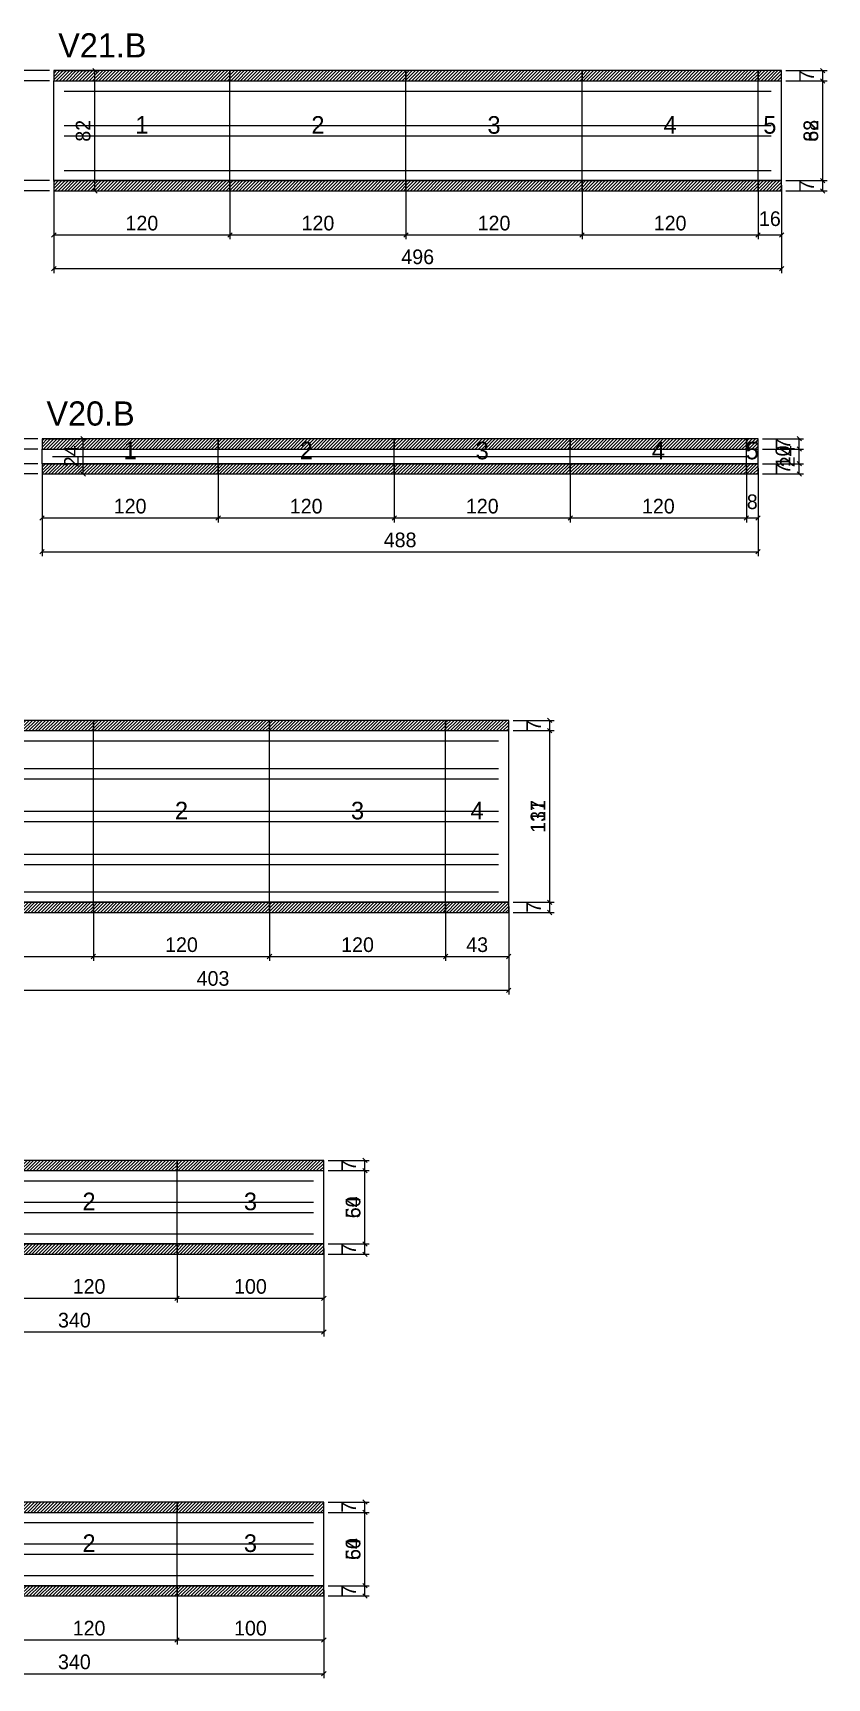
# Model space of a CAD drawing. Extents: x -10500 to 3070, y -7991 to 1250.
# Drawn here: x 765 to 1306, y -5634 to -4512 of the extents above; entities that cross this region are included whole.
import ezdxf
from ezdxf.enums import TextEntityAlignment as Align

# ---------------------------------------------------------------- set-up
doc = ezdxf.new("R2010")
doc.units = 0
for name, color, linetype in [('5', 5, 'Continuous'), ('COTA', 241, 'Continuous'), ('NOMENCLATURA', 7, 'Continuous'), ('Painéis', 200, 'Continuous'), ('SARR_2.2x7', 40, 'Continuous'), ('SCO-___-LAJ', 224, 'Continuous')]:
    doc.layers.add(name, color=color, linetype=linetype)
doc.dimstyles.new('PAINEL', dxfattribs={"dimtxt": 10, "dimasz": 3, "dimexe": 3, "dimexo": 3, "dimgap": 3, "dimtad": 1, "dimblk": 'OBLIQUE', "dimblk1": 'OBLIQUE', "dimcen": 2.5, "dimclrd": 4, "dimclre": 4, "dimclrt": 240, "dimazin": 3, "dimtfac": 1, "dimtmove": 0, "dimatfit": 3})

# ---------------------------------------------------------------- blocks, each defined once
blk = doc.blocks.new('_OBLIQUE')
at = {"color": 0, "linetype": 'BYBLOCK'}
blk.add_line((-0.5, -0.5), (0.5, 0.5), dxfattribs=at)

msp = doc.modelspace()

# ---------------------------------------------------------------- hatches: boundary and pattern name
at = {"layer": 'COTA'}
h = msp.add_hatch(dxfattribs=at)
h.set_pattern_fill('ANSI31', scale=0.5)
h.paths.add_polyline_path([(779, -4544.7), (899, -4544.7), (899, -4537.7), (779, -4537.7)])
h = msp.add_hatch(dxfattribs=at)
h.set_pattern_fill('ANSI31', scale=0.5)
h.paths.add_polyline_path([(899, -4544.7), (1019, -4544.7), (1019, -4537.7), (899, -4537.7)])
h = msp.add_hatch(dxfattribs=at)
h.set_pattern_fill('ANSI31', scale=0.5)
h.paths.add_polyline_path([(1019, -4544.7), (1139, -4544.7), (1139, -4537.7), (1019, -4537.7)])
h = msp.add_hatch(dxfattribs=at)
h.set_pattern_fill('ANSI31', scale=0.5)
h.paths.add_polyline_path([(1139, -4544.7), (1259, -4544.7), (1259, -4537.7), (1139, -4537.7)])
h = msp.add_hatch(dxfattribs=at)
h.set_pattern_fill('ANSI31', scale=0.5)
h.paths.add_polyline_path([(1259, -4544.7), (1275, -4544.7), (1275, -4537.7), (1259, -4537.7)])
h = msp.add_hatch(dxfattribs=at)
h.set_pattern_fill('ANSI31', scale=0.5)
h.paths.add_polyline_path([(779, -4619.7), (899, -4619.7), (899, -4612.7), (779, -4612.7)])
h = msp.add_hatch(dxfattribs=at)
h.set_pattern_fill('ANSI31', scale=0.5)
h.paths.add_polyline_path([(899, -4619.7), (1019, -4619.7), (1019, -4612.7), (899, -4612.7)])
h = msp.add_hatch(dxfattribs=at)
h.set_pattern_fill('ANSI31', scale=0.5)
h.paths.add_polyline_path([(1019, -4619.7), (1139, -4619.7), (1139, -4612.7), (1019, -4612.7)])
h = msp.add_hatch(dxfattribs=at)
h.set_pattern_fill('ANSI31', scale=0.5)
h.paths.add_polyline_path([(1139, -4619.7), (1259, -4619.7), (1259, -4612.7), (1139, -4612.7)])
h = msp.add_hatch(dxfattribs=at)
h.set_pattern_fill('ANSI31', scale=0.5)
h.paths.add_polyline_path([(1259, -4619.7), (1275, -4619.7), (1275, -4612.7), (1259, -4612.7)])
h = msp.add_hatch(dxfattribs=at)
h.set_pattern_fill('ANSI31', scale=0.5)
h.paths.add_polyline_path([(771, -4795.7), (891, -4795.7), (891, -4788.7), (771, -4788.7)])
h = msp.add_hatch(dxfattribs=at)
h.set_pattern_fill('ANSI31', scale=0.5)
h.paths.add_polyline_path([(891, -4795.7), (1011, -4795.7), (1011, -4788.7), (891, -4788.7)])
h = msp.add_hatch(dxfattribs=at)
h.set_pattern_fill('ANSI31', scale=0.5)
h.paths.add_polyline_path([(1011, -4795.7), (1131, -4795.7), (1131, -4788.7), (1011, -4788.7)])
h = msp.add_hatch(dxfattribs=at)
h.set_pattern_fill('ANSI31', scale=0.5)
h.paths.add_polyline_path([(1131, -4795.7), (1251, -4795.7), (1251, -4788.7), (1131, -4788.7)])
h = msp.add_hatch(dxfattribs=at)
h.set_pattern_fill('ANSI31', scale=0.5)
h.paths.add_polyline_path([(1251, -4795.7), (1259, -4795.7), (1259, -4788.7), (1251, -4788.7)])
h = msp.add_hatch(dxfattribs=at)
h.set_pattern_fill('ANSI31', scale=0.5)
h.paths.add_polyline_path([(771, -4812.7), (891, -4812.7), (891, -4805.7), (771, -4805.7)])
h = msp.add_hatch(dxfattribs=at)
h.set_pattern_fill('ANSI31', scale=0.5)
h.paths.add_polyline_path([(891, -4812.7), (1011, -4812.7), (1011, -4805.7), (891, -4805.7)])
h = msp.add_hatch(dxfattribs=at)
h.set_pattern_fill('ANSI31', scale=0.5)
h.paths.add_polyline_path([(1011, -4812.7), (1131, -4812.7), (1131, -4805.7), (1011, -4805.7)])
h = msp.add_hatch(dxfattribs=at)
h.set_pattern_fill('ANSI31', scale=0.5)
h.paths.add_polyline_path([(1131, -4812.7), (1251, -4812.7), (1251, -4805.7), (1131, -4805.7)])
h = msp.add_hatch(dxfattribs=at)
h.set_pattern_fill('ANSI31', scale=0.5)
h.paths.add_polyline_path([(1251, -4812.7), (1259, -4812.7), (1259, -4805.7), (1251, -4805.7)])
h = msp.add_hatch(dxfattribs=at)
h.set_pattern_fill('ANSI31', scale=0.5)
h.paths.add_polyline_path([(686, -4987.7), (806, -4987.7), (806, -4980.7), (686, -4980.7)])
h = msp.add_hatch(dxfattribs=at)
h.set_pattern_fill('ANSI31', scale=0.5)
h.paths.add_polyline_path([(806, -4987.7), (926, -4987.7), (926, -4980.7), (806, -4980.7)])
h = msp.add_hatch(dxfattribs=at)
h.set_pattern_fill('ANSI31', scale=0.5)
h.paths.add_polyline_path([(926, -4987.7), (1046, -4987.7), (1046, -4980.7), (926, -4980.7)])
h = msp.add_hatch(dxfattribs=at)
h.set_pattern_fill('ANSI31', scale=0.5)
h.paths.add_polyline_path([(1046, -4987.7), (1089, -4987.7), (1089, -4980.7), (1046, -4980.7)])
h = msp.add_hatch(dxfattribs=at)
h.set_pattern_fill('ANSI31', scale=0.5)
h.paths.add_polyline_path([(686, -5111.7), (806, -5111.7), (806, -5104.7), (686, -5104.7)])
h = msp.add_hatch(dxfattribs=at)
h.set_pattern_fill('ANSI31', scale=0.5)
h.paths.add_polyline_path([(806, -5111.7), (926, -5111.7), (926, -5104.7), (806, -5104.7)])
h = msp.add_hatch(dxfattribs=at)
h.set_pattern_fill('ANSI31', scale=0.5)
h.paths.add_polyline_path([(926, -5111.7), (1046, -5111.7), (1046, -5104.7), (926, -5104.7)])
h = msp.add_hatch(dxfattribs=at)
h.set_pattern_fill('ANSI31', scale=0.5)
h.paths.add_polyline_path([(1046, -5111.7), (1089, -5111.7), (1089, -5104.7), (1046, -5104.7)])
h = msp.add_hatch(dxfattribs=at)
h.set_pattern_fill('ANSI31', scale=0.5)
h.paths.add_polyline_path([(743, -5287.7), (863, -5287.7), (863, -5280.7), (743, -5280.7)])
h = msp.add_hatch(dxfattribs=at)
h.set_pattern_fill('ANSI31', scale=0.5)
h.paths.add_polyline_path([(863, -5287.7), (963, -5287.7), (963, -5280.7), (863, -5280.7)])
h = msp.add_hatch(dxfattribs=at)
h.set_pattern_fill('ANSI31', scale=0.5)
h.paths.add_polyline_path([(743, -5344.7), (863, -5344.7), (863, -5337.7), (743, -5337.7)])
h = msp.add_hatch(dxfattribs=at)
h.set_pattern_fill('ANSI31', scale=0.5)
h.paths.add_polyline_path([(863, -5344.7), (963, -5344.7), (963, -5337.7), (863, -5337.7)])
h = msp.add_hatch(dxfattribs=at)
h.set_pattern_fill('ANSI31', scale=0.5)
h.paths.add_polyline_path([(743, -5520.7), (863, -5520.7), (863, -5513.7), (743, -5513.7)])
h = msp.add_hatch(dxfattribs=at)
h.set_pattern_fill('ANSI31', scale=0.5)
h.paths.add_polyline_path([(863, -5520.7), (963, -5520.7), (963, -5513.7), (863, -5513.7)])
h = msp.add_hatch(dxfattribs=at)
h.set_pattern_fill('ANSI31', scale=0.5)
h.paths.add_polyline_path([(743, -5577.7), (863, -5577.7), (863, -5570.7), (743, -5570.7)])
h = msp.add_hatch(dxfattribs=at)
h.set_pattern_fill('ANSI31', scale=0.5)
h.paths.add_polyline_path([(863, -5577.7), (963, -5577.7), (963, -5570.7), (863, -5570.7)])

# ---------------------------------------------------------------- linework, layer by layer
at = {"layer": 'Painéis'}
for p, q in [((779, -4544.7), (899, -4544.7)), ((779, -4612.7), (779, -4544.7)), ((899, -4612.7), (899, -4544.7)), ((899, -4612.7), (899, -4544.7)), ((899, -4544.7), (1019, -4544.7)), ((899, -4612.7), (899, -4544.7)), ((1019, -4612.7), (1019, -4544.7)), ((1019, -4612.7), (1019, -4544.7)), ((1019, -4544.7), (1139, -4544.7)), ((1019, -4612.7), (1019, -4544.7)), ((1139, -4612.7), (1139, -4544.7)), ((1139, -4612.7), (1139, -4544.7)), ((1139, -4544.7), (1259, -4544.7)), ((1139, -4612.7), (1139, -4544.7)), ((1259, -4612.7), (1259, -4544.7)), ((1259, -4612.7), (1259, -4544.7)), ((1259, -4544.7), (1275, -4544.7)), ((1259, -4612.7), (1259, -4544.7)), ((1275, -4612.7), (1275, -4544.7)), ((779, -4612.7), (899, -4612.7)), ((899, -4612.7), (1019, -4612.7)), ((1019, -4612.7), (1139, -4612.7)), ((1139, -4612.7), (1259, -4612.7)), ((1259, -4612.7), (1275, -4612.7)), ((771, -4795.7), (891, -4795.7)), ((771, -4805.7), (771, -4795.7)), ((891, -4805.7), (891, -4795.7)), ((891, -4805.7), (891, -4795.7)), ((891, -4795.7), (1011, -4795.7)), ((891, -4805.7), (891, -4795.7)), ((1011, -4805.7), (1011, -4795.7)), ((1011, -4805.7), (1011, -4795.7)), ((1011, -4795.7), (1131, -4795.7)), ((1011, -4805.7), (1011, -4795.7)), ((1131, -4805.7), (1131, -4795.7)), ((1131, -4805.7), (1131, -4795.7)), ((1131, -4795.7), (1251, -4795.7)), ((1131, -4805.7), (1131, -4795.7)), ((1251, -4805.7), (1251, -4795.7)), ((1251, -4805.7), (1251, -4795.7)), ((1251, -4795.7), (1259, -4795.7)), ((1251, -4805.7), (1251, -4795.7)), ((1259, -4805.7), (1259, -4795.7)), ((771, -4805.7), (891, -4805.7)), ((891, -4805.7), (1011, -4805.7)), ((1011, -4805.7), (1131, -4805.7)), ((1131, -4805.7), (1251, -4805.7)), ((1251, -4805.7), (1259, -4805.7)), ((686, -4987.7), (806, -4987.7)), ((806, -5104.7), (806, -4987.7)), ((806, -5104.7), (806, -4987.7)), ((806, -4987.7), (926, -4987.7)), ((806, -5104.7), (806, -4987.7)), ((926, -5104.7), (926, -4987.7)), ((926, -5104.7), (926, -4987.7)), ((926, -4987.7), (1046, -4987.7)), ((926, -5104.7), (926, -4987.7)), ((1046, -5104.7), (1046, -4987.7)), ((1046, -5104.7), (1046, -4987.7)), ((1046, -4987.7), (1089, -4987.7)), ((1046, -5104.7), (1046, -4987.7)), ((1089, -5104.7), (1089, -4987.7)), ((686, -5104.7), (806, -5104.7)), ((806, -5104.7), (926, -5104.7)), ((926, -5104.7), (1046, -5104.7)), ((1046, -5104.7), (1089, -5104.7)), ((743, -5287.7), (863, -5287.7)), ((863, -5337.7), (863, -5287.7)), ((863, -5337.7), (863, -5287.7)), ((863, -5287.7), (963, -5287.7)), ((863, -5337.7), (863, -5287.7)), ((963, -5337.7), (963, -5287.7)), ((743, -5337.7), (863, -5337.7)), ((863, -5337.7), (963, -5337.7)), ((743, -5520.7), (863, -5520.7)), ((863, -5570.7), (863, -5520.7)), ((863, -5570.7), (863, -5520.7)), ((863, -5520.7), (963, -5520.7)), ((863, -5570.7), (863, -5520.7)), ((963, -5570.7), (963, -5520.7)), ((743, -5570.7), (863, -5570.7)), ((863, -5570.7), (963, -5570.7))]:
    msp.add_line(p, q, dxfattribs=at)
at = {"layer": 'SARR_2.2x7'}
for points in [[(786, -4551.7), (899, -4551.7)], [(786, -4551.7), (899, -4551.7)], [(899, -4551.7), (1019, -4551.7)], [(899, -4551.7), (1019, -4551.7)], [(1019, -4551.7), (1139, -4551.7)], [(1019, -4551.7), (1139, -4551.7)], [(1139, -4551.7), (1259, -4551.7)], [(1139, -4551.7), (1259, -4551.7)], [(1259, -4551.7), (1268, -4551.7)], [(1259, -4551.7), (1268, -4551.7)], [(786, -4575.2), (899, -4575.2)], [(786, -4575.2), (899, -4575.2)], [(899, -4575.2), (1019, -4575.2)], [(899, -4575.2), (1019, -4575.2)], [(1019, -4575.2), (1139, -4575.2)], [(1019, -4575.2), (1139, -4575.2)], [(1139, -4575.2), (1259, -4575.2)], [(1139, -4575.2), (1259, -4575.2)], [(1259, -4575.2), (1268, -4575.2)], [(1259, -4575.2), (1268, -4575.2)], [(786, -4582.2), (899, -4582.2)], [(786, -4582.2), (899, -4582.2)], [(899, -4582.2), (1019, -4582.2)], [(899, -4582.2), (1019, -4582.2)], [(1019, -4582.2), (1139, -4582.2)], [(1019, -4582.2), (1139, -4582.2)], [(1139, -4582.2), (1259, -4582.2)], [(1139, -4582.2), (1259, -4582.2)], [(1259, -4582.2), (1268, -4582.2)], [(1259, -4582.2), (1268, -4582.2)], [(786, -4605.7), (899, -4605.7)], [(786, -4605.7), (899, -4605.7)], [(899, -4605.7), (1019, -4605.7)], [(899, -4605.7), (1019, -4605.7)], [(1019, -4605.7), (1139, -4605.7)], [(1019, -4605.7), (1139, -4605.7)], [(1139, -4605.7), (1259, -4605.7)], [(1139, -4605.7), (1259, -4605.7)], [(1259, -4605.7), (1268, -4605.7)], [(1259, -4605.7), (1268, -4605.7)], [(778, -4800.7), (891, -4800.7)], [(778, -4800.7), (891, -4800.7)], [(891, -4800.7), (1011, -4800.7)], [(891, -4800.7), (1011, -4800.7)], [(1011, -4800.7), (1131, -4800.7)], [(1011, -4800.7), (1131, -4800.7)], [(1131, -4800.7), (1251, -4800.7)], [(1131, -4800.7), (1251, -4800.7)], [(693, -4994.7), (806, -4994.7)], [(693, -4994.7), (806, -4994.7)], [(806, -4994.7), (926, -4994.7)], [(806, -4994.7), (926, -4994.7)], [(926, -4994.7), (1046, -4994.7)], [(926, -4994.7), (1046, -4994.7)], [(1046, -4994.7), (1082, -4994.7)], [(1046, -4994.7), (1082, -4994.7)], [(693, -5013.45), (806, -5013.45)], [(693, -5013.45), (806, -5013.45)], [(806, -5013.45), (926, -5013.45)], [(806, -5013.45), (926, -5013.45)], [(926, -5013.45), (1046, -5013.45)], [(926, -5013.45), (1046, -5013.45)], [(1046, -5013.45), (1082, -5013.45)], [(1046, -5013.45), (1082, -5013.45)], [(693, -5020.45), (806, -5020.45)], [(693, -5020.45), (806, -5020.45)], [(806, -5020.45), (926, -5020.45)], [(806, -5020.45), (926, -5020.45)], [(926, -5020.45), (1046, -5020.45)], [(926, -5020.45), (1046, -5020.45)], [(1046, -5020.45), (1082, -5020.45)], [(1046, -5020.45), (1082, -5020.45)], [(693, -5042.7), (806, -5042.7)], [(693, -5042.7), (806, -5042.7)], [(806, -5042.7), (926, -5042.7)], [(806, -5042.7), (926, -5042.7)], [(926, -5042.7), (1046, -5042.7)], [(926, -5042.7), (1046, -5042.7)], [(1046, -5042.7), (1082, -5042.7)], [(1046, -5042.7), (1082, -5042.7)], [(693, -5049.7), (806, -5049.7)], [(693, -5049.7), (806, -5049.7)], [(806, -5049.7), (926, -5049.7)], [(806, -5049.7), (926, -5049.7)], [(926, -5049.7), (1046, -5049.7)], [(926, -5049.7), (1046, -5049.7)], [(1046, -5049.7), (1082, -5049.7)], [(1046, -5049.7), (1082, -5049.7)], [(693, -5071.95), (806, -5071.95)], [(693, -5071.95), (806, -5071.95)], [(693, -5078.95), (806, -5078.95)], [(693, -5078.95), (806, -5078.95)], [(806, -5071.95), (926, -5071.95)], [(806, -5071.95), (926, -5071.95)], [(806, -5078.95), (926, -5078.95)], [(806, -5078.95), (926, -5078.95)], [(926, -5071.95), (1046, -5071.95)], [(926, -5071.95), (1046, -5071.95)], [(926, -5078.95), (1046, -5078.95)], [(926, -5078.95), (1046, -5078.95)], [(1046, -5071.95), (1082, -5071.95)], [(1046, -5071.95), (1082, -5071.95)], [(1046, -5078.95), (1082, -5078.95)], [(1046, -5078.95), (1082, -5078.95)], [(693, -5097.7), (806, -5097.7)], [(693, -5097.7), (806, -5097.7)], [(806, -5097.7), (926, -5097.7)], [(806, -5097.7), (926, -5097.7)], [(926, -5097.7), (1046, -5097.7)], [(926, -5097.7), (1046, -5097.7)], [(1046, -5097.7), (1082, -5097.7)], [(1046, -5097.7), (1082, -5097.7)], [(743, -5294.7), (863, -5294.7)], [(743, -5294.7), (863, -5294.7)], [(863, -5294.7), (956, -5294.7)], [(863, -5294.7), (956, -5294.7)], [(743, -5309.2), (863, -5309.2)], [(743, -5309.2), (863, -5309.2)], [(743, -5316.2), (863, -5316.2)], [(743, -5316.2), (863, -5316.2)], [(863, -5309.2), (956, -5309.2)], [(863, -5309.2), (956, -5309.2)], [(863, -5316.2), (956, -5316.2)], [(863, -5316.2), (956, -5316.2)], [(743, -5330.7), (863, -5330.7)], [(743, -5330.7), (863, -5330.7)], [(863, -5330.7), (956, -5330.7)], [(863, -5330.7), (956, -5330.7)], [(743, -5527.7), (863, -5527.7)], [(743, -5527.7), (863, -5527.7)], [(863, -5527.7), (956, -5527.7)], [(863, -5527.7), (956, -5527.7)], [(743, -5542.2), (863, -5542.2)], [(743, -5542.2), (863, -5542.2)], [(743, -5549.2), (863, -5549.2)], [(743, -5549.2), (863, -5549.2)], [(863, -5542.2), (956, -5542.2)], [(863, -5542.2), (956, -5542.2)], [(863, -5549.2), (956, -5549.2)], [(863, -5549.2), (956, -5549.2)], [(743, -5563.7), (863, -5563.7)], [(743, -5563.7), (863, -5563.7)], [(863, -5563.7), (956, -5563.7)], [(863, -5563.7), (956, -5563.7)]]:
    msp.add_lwpolyline(points, dxfattribs=at)
at = {"layer": 'SCO-___-LAJ'}
for points in [[(779, -4544.7), (899, -4544.7), (899, -4537.7), (779, -4537.7)], [(899, -4544.7), (1019, -4544.7), (1019, -4537.7), (899, -4537.7)], [(1019, -4544.7), (1139, -4544.7), (1139, -4537.7), (1019, -4537.7)], [(1139, -4544.7), (1259, -4544.7), (1259, -4537.7), (1139, -4537.7)], [(1259, -4544.7), (1275, -4544.7), (1275, -4537.7), (1259, -4537.7)], [(779, -4619.7), (899, -4619.7), (899, -4612.7), (779, -4612.7)], [(899, -4619.7), (1019, -4619.7), (1019, -4612.7), (899, -4612.7)], [(1019, -4619.7), (1139, -4619.7), (1139, -4612.7), (1019, -4612.7)], [(1139, -4619.7), (1259, -4619.7), (1259, -4612.7), (1139, -4612.7)], [(1259, -4619.7), (1275, -4619.7), (1275, -4612.7), (1259, -4612.7)], [(771, -4795.7), (891, -4795.7), (891, -4788.7), (771, -4788.7)], [(891, -4795.7), (1011, -4795.7), (1011, -4788.7), (891, -4788.7)], [(1011, -4795.7), (1131, -4795.7), (1131, -4788.7), (1011, -4788.7)], [(1131, -4795.7), (1251, -4795.7), (1251, -4788.7), (1131, -4788.7)], [(1251, -4795.7), (1259, -4795.7), (1259, -4788.7), (1251, -4788.7)], [(771, -4812.7), (891, -4812.7), (891, -4805.7), (771, -4805.7)], [(891, -4812.7), (1011, -4812.7), (1011, -4805.7), (891, -4805.7)], [(1011, -4812.7), (1131, -4812.7), (1131, -4805.7), (1011, -4805.7)], [(1131, -4812.7), (1251, -4812.7), (1251, -4805.7), (1131, -4805.7)], [(1251, -4812.7), (1259, -4812.7), (1259, -4805.7), (1251, -4805.7)], [(686, -4987.7), (806, -4987.7), (806, -4980.7), (686, -4980.7)], [(806, -4987.7), (926, -4987.7), (926, -4980.7), (806, -4980.7)], [(926, -4987.7), (1046, -4987.7), (1046, -4980.7), (926, -4980.7)], [(1046, -4987.7), (1089, -4987.7), (1089, -4980.7), (1046, -4980.7)], [(686, -5111.7), (806, -5111.7), (806, -5104.7), (686, -5104.7)], [(806, -5111.7), (926, -5111.7), (926, -5104.7), (806, -5104.7)], [(926, -5111.7), (1046, -5111.7), (1046, -5104.7), (926, -5104.7)], [(1046, -5111.7), (1089, -5111.7), (1089, -5104.7), (1046, -5104.7)], [(743, -5287.7), (863, -5287.7), (863, -5280.7), (743, -5280.7)], [(863, -5287.7), (963, -5287.7), (963, -5280.7), (863, -5280.7)], [(743, -5344.7), (863, -5344.7), (863, -5337.7), (743, -5337.7)], [(863, -5344.7), (963, -5344.7), (963, -5337.7), (863, -5337.7)], [(743, -5520.7), (863, -5520.7), (863, -5513.7), (743, -5513.7)], [(863, -5520.7), (963, -5520.7), (963, -5513.7), (863, -5513.7)], [(743, -5577.7), (863, -5577.7), (863, -5570.7), (743, -5570.7)], [(863, -5577.7), (963, -5577.7), (963, -5570.7), (863, -5570.7)]]:
    msp.add_lwpolyline(points, close=True, dxfattribs=at)

# ---------------------------------------------------------------- texts
at = {"layer": '5'}
for s, p in [('1', (839, -4574.7)), ('2', (959, -4574.7)), ('3', (1079, -4574.7)), ('4', (1199, -4574.7)), ('5', (1267, -4574.7)), ('1', (831, -4796.7)), ('2', (951, -4796.7)), ('3', (1071, -4796.7)), ('4', (1191, -4796.7)), ('5', (1255, -4796.7)), ('2', (866, -5042.2)), ('3', (986, -5042.2)), ('4', (1067.5, -5042.2)), ('2', (803, -5308.7)), ('3', (913, -5308.7)), ('2', (803, -5541.7)), ('3', (913, -5541.7))]:
    msp.add_text(s, height=12, dxfattribs=at).set_placement(p, align=Align.MIDDLE_CENTER)
at = {"layer": 'NOMENCLATURA'}
for s, p in [('V21.B', (782, -4528.7)), ('V20.B', (774, -4779.7))]:
    msp.add_text(s, height=16.5, dxfattribs=at).set_placement(p)

# ---------------------------------------------------------------- dimensions: what is measured, and where the dimension line sits
at = {"layer": 'COTA'}
for base, p1, p2 in [((751, -4544.7), (779, -4544.7), (779, -4537.7)), ((807, -4619.7), (779, -4619.7), (779, -4537.7)), ((1303, -4619.7), (1275, -4619.7), (1275, -4537.7)), ((1303, -4544.7), (1275, -4544.7), (1275, -4537.7)), ((751, -4612.7), (779, -4612.7), (779, -4544.7)), ((1303, -4612.7), (1275, -4612.7), (1275, -4544.7)), ((751, -4619.7), (779, -4619.7), (779, -4612.7)), ((1303, -4619.7), (1275, -4619.7), (1275, -4612.7)), ((743, -4795.7), (771, -4795.7), (771, -4788.7)), ((799, -4812.7), (771, -4812.7), (771, -4788.7)), ((1287, -4812.7), (1259, -4812.7), (1259, -4788.7)), ((1287, -4795.7), (1259, -4795.7), (1259, -4788.7)), ((743, -4805.7), (771, -4805.7), (771, -4795.7)), ((1287, -4805.7), (1259, -4805.7), (1259, -4795.7)), ((743, -4812.7), (771, -4812.7), (771, -4805.7)), ((1287, -4812.7), (1259, -4812.7), (1259, -4805.7)), ((1117, -5111.7), (1089, -5111.7), (1089, -4980.7)), ((1117, -4987.7), (1089, -4987.7), (1089, -4980.7)), ((1117, -5104.7), (1089, -5104.7), (1089, -4987.7)), ((1117, -5111.7), (1089, -5111.7), (1089, -5104.7)), ((991, -5344.7), (963, -5344.7), (963, -5280.7)), ((991, -5287.7), (963, -5287.7), (963, -5280.7)), ((991, -5337.7), (963, -5337.7), (963, -5287.7)), ((991, -5344.7), (963, -5344.7), (963, -5337.7)), ((991, -5577.7), (963, -5577.7), (963, -5513.7)), ((991, -5520.7), (963, -5520.7), (963, -5513.7)), ((991, -5570.7), (963, -5570.7), (963, -5520.7)), ((991, -5577.7), (963, -5577.7), (963, -5570.7))]:
    msp.add_linear_dim(base=base, p1=p1, p2=p2, angle=90, dimstyle='PAINEL', dxfattribs=at).render()
for base, p1, p2 in [((779, -4649.7), (779, -4612.7), (899, -4612.7)), ((779, -4672.7), (779, -4612.7), (1275, -4612.7)), ((899, -4649.7), (899, -4612.7), (1019, -4612.7)), ((1019, -4649.7), (1019, -4612.7), (1139, -4612.7)), ((1139, -4649.7), (1139, -4612.7), (1259, -4612.7)), ((1259, -4649.7), (1259, -4612.7), (1275, -4612.7)), ((771, -4842.7), (771, -4805.7), (891, -4805.7)), ((771, -4865.7), (771, -4805.7), (1259, -4805.7)), ((891, -4842.7), (891, -4805.7), (1011, -4805.7)), ((1011, -4842.7), (1011, -4805.7), (1131, -4805.7)), ((1131, -4842.7), (1131, -4805.7), (1251, -4805.7)), ((1251, -4842.7), (1251, -4805.7), (1259, -4805.7)), ((686, -5141.7), (686, -5104.7), (806, -5104.7)), ((686, -5164.7), (686, -5104.7), (1089, -5104.7)), ((806, -5141.7), (806, -5104.7), (926, -5104.7)), ((926, -5141.7), (926, -5104.7), (1046, -5104.7)), ((1046, -5141.7), (1046, -5104.7), (1089, -5104.7)), ((623, -5397.7), (623, -5337.7), (963, -5337.7)), ((743, -5374.7), (743, -5337.7), (863, -5337.7)), ((863, -5374.7), (863, -5337.7), (963, -5337.7)), ((623, -5630.7), (623, -5570.7), (963, -5570.7)), ((743, -5607.7), (743, -5570.7), (863, -5570.7)), ((863, -5607.7), (863, -5570.7), (963, -5570.7))]:
    msp.add_linear_dim(base=base, p1=p1, p2=p2, dimstyle='PAINEL', dxfattribs=at).render()

doc.saveas('drawing.dxf')
